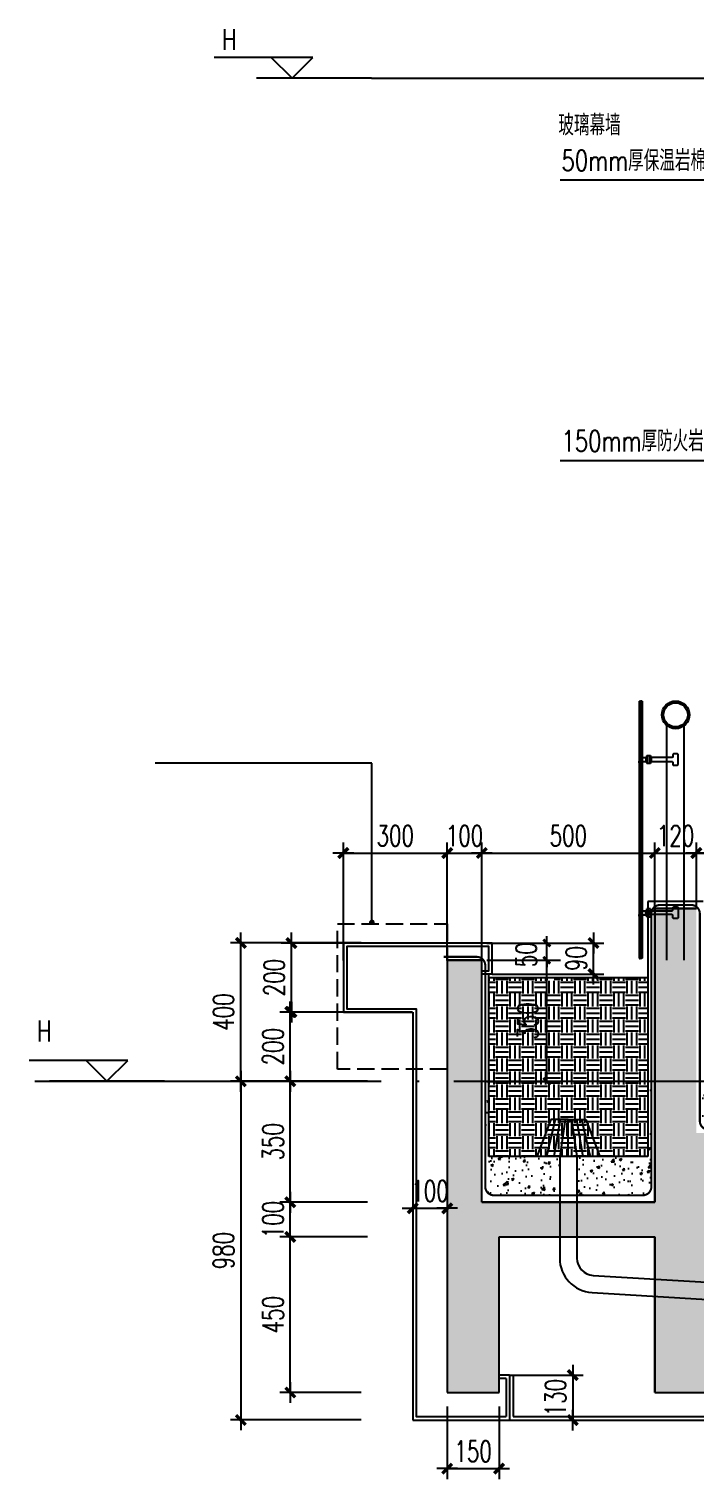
# Model space of a CAD drawing. Extents: x 1980812 to 2578970, y -669191 to 284498.
# Drawn here: x 2362980 to 2364907, y -403368 to -399174 of the extents above; entities that cross this region are included whole.
import ezdxf
from ezdxf.enums import TextEntityAlignment as Align

# ---------------------------------------------------------------- set-up
doc = ezdxf.new("R2010")
doc.units = 0
doc.header["$LTSCALE"] = 1000
doc.header["$MEASUREMENT"] = 0
doc.linetypes.add('DASH', pattern=[0.35, 0.25, -0.1])
doc.linetypes.add('DOTE', pattern=[2.42, 2, -0.2, 0.02, -0.2])
for name, color, linetype in [('A-SECT-MCUT', 1, 'Continuous'), ('A-SECT-MCUT-FINE', 137, 'Continuous'), ('DIM_ELEV', 3, 'Continuous'), ('DIM_IDEN', 3, 'Continuous'), ('DIM_SYMB', 3, 'Continuous'), ('dote', 1, 'DOTE'), ('ELEV-4-RAIL', 251, 'Continuous'), ('TEXT', 7, 'Continuous'), ('WALL', 4, 'Continuous'), ('WINDOW', 2, 'Continuous'), ('柱墙填充', 181, 'Continuous'), ('栏杆', 143, 'Continuous'), ('详细标注', 231, 'Continuous'), ('铝板', 31, 'Continuous'), ('防水卷材', 6, 'DASH'), ('面层', 31, 'Continuous')]:
    doc.layers.add(name, color=color, linetype=linetype)
doc.styles.add('_TCH_DIM_T3', font='SIMPLEX', dxfattribs={"width": 0.705882, "bigfont": 'GBCBIG'})
doc.styles.add('DIM_FONT', font='SIMPLEX', dxfattribs={"width": 0.7, "bigfont": 'GBCBIG'})
doc.styles.add('FSJ-SHX', font='txtw.shx', dxfattribs={"width": 0.75, "bigfont": 'hztxtw.shx'})
doc.dimstyles.new('_TCH_ARCH&&20', dxfattribs={"dimtxt": 59.5, "dimasz": 20, "dimexe": 40, "dimexo": 4, "dimgap": 25.25, "dimtad": 1, "dimdec": 0, "dimzin": 0, "dimdsep": 46, "dimtxsty": '_TCH_DIM_T3', "dimblk": 'ARCHTICK', "dimcen": 0.09, "dimclrt": 7, "dimazin": 2, "dimtfac": 1, "dimtdec": 0, "dimtix": 1, "dimtmove": 2, "dimatfit": 3, "dimfxl": 1, "dimtolj": 1, "dimtzin": 0, "dimarcsym": 0})
doc.dimstyles.new('DIMN20', dxfattribs={"dimscale": 0.2, "dimtxt": 300, "dimasz": 1, "dimexe": 150, "dimexo": 0, "dimgap": 100, "dimtad": 1, "dimdec": 0, "dimzin": 0, "dimdsep": 46, "dimtxsty": 'DIM_FONT', "dimblk1": '_DIMX', "dimblk2": '_DIMX', "dimsah": 1, "dimcen": 0.09, "dimclrd": 256, "dimclre": 256, "dimclrt": 7, "dimadec": 0, "dimazin": 0, "dimtfac": 1, "dimtdec": 0, "dimtix": 1, "dimtmove": 2, "dimatfit": 3, "dimldrblk": '_DIMX', "dimfxl": 150, "dimtolj": 1, "dimtzin": 0, "dimarcsym": 0})

# ---------------------------------------------------------------- blocks, each defined once
blk = doc.blocks.new('_DIMX')
blk.add_line((-150, 0), (150, 0))
at = {"const_width": 50}
blk.add_lwpolyline([(-70, -70), (70, 70)], dxfattribs=at)
blk = doc.blocks.new('*D2540')
at = {"layer": 'Defpoints', "color": 0, "transparency": 16777216}
for p in [(2363735.1, -402218), (2363944.4, -402218, 0), (2363944.4, -402568)]:
    blk.add_point(p, dxfattribs=at)
at = {"layer": '详细标注', "lineweight": -2, "transparency": 16777216}
for p, q in [((2363944.4, -402218), (2363705.1, -402218)), ((2363735.1, -402567.8), (2363735.1, -402218.2)), ((2363944.4, -402568), (2363705.1, -402568))]:
    blk.add_line(p, q, dxfattribs=at)
at = {"layer": '详细标注', "lineweight": -2, "transparency": 16777216, "xscale": 0.2, "yscale": 0.2, "zscale": 0.2}
for p, rotation in [((2363735.1, -402218), 90), ((2363735.1, -402568), 270)]:
    blk.add_blockref('_DIMX', p, dxfattribs=dict(at, rotation=rotation))
at = {"layer": '详细标注', "color": 7, "transparency": 16777216, "insert": (2363685.1, -402393), "char_height": 60, "attachment_point": 5, "rotation": 90, "style": 'DIM_FONT'}
blk.add_mtext('\\A1;350', dxfattribs=at)
blk = doc.blocks.new('*D2533')
at = {"layer": 'Defpoints', "color": 0, "transparency": 16777216}
for p in [(2363735.1, -402668), (2363958.5, -402668), (2363939.7, -403118)]:
    blk.add_point(p, dxfattribs=at)
at = {"layer": '详细标注', "lineweight": -2, "transparency": 16777216}
for p, q in [((2363958.5, -402668), (2363705.1, -402668)), ((2363735.1, -403117.8), (2363735.1, -402668.2)), ((2363939.7, -403118), (2363705.1, -403118))]:
    blk.add_line(p, q, dxfattribs=at)
at = {"layer": '详细标注', "lineweight": -2, "transparency": 16777216, "xscale": 0.2, "yscale": 0.2, "zscale": 0.2}
for p, rotation in [((2363735.1, -402668), 90), ((2363735.1, -403118), 270)]:
    blk.add_blockref('_DIMX', p, dxfattribs=dict(at, rotation=rotation))
at = {"layer": '详细标注', "color": 7, "transparency": 16777216, "insert": (2363685.1, -402893), "char_height": 60, "attachment_point": 5, "rotation": 90, "style": 'DIM_FONT'}
blk.add_mtext('\\A1;450', dxfattribs=at)
blk = doc.blocks.new('*D2534')
at = {"layer": 'Defpoints', "color": 0, "transparency": 16777216}
for p in [(2363735.1, -402568), (2363958.5, -402568, 0), (2363958.5, -402668)]:
    blk.add_point(p, dxfattribs=at)
at = {"layer": '详细标注', "lineweight": -2, "transparency": 16777216}
for p, q in [((2363958.5, -402568), (2363705.1, -402568)), ((2363735.1, -402567.8), (2363735.1, -402567.6)), ((2363735.1, -402668), (2363735.1, -402568)), ((2363958.5, -402668), (2363705.1, -402668)), ((2363735.1, -402668.2), (2363735.1, -402668.4))]:
    blk.add_line(p, q, dxfattribs=at)
at = {"layer": '详细标注', "lineweight": -2, "transparency": 16777216, "xscale": 0.2, "yscale": 0.2, "zscale": 0.2}
for p, rotation in [((2363735.1, -402568), 270), ((2363735.1, -402668), 90)]:
    blk.add_blockref('_DIMX', p, dxfattribs=dict(at, rotation=rotation))
at = {"layer": '详细标注', "color": 7, "transparency": 16777216, "insert": (2363685.1, -402618), "char_height": 60, "attachment_point": 5, "rotation": 90, "style": 'DIM_FONT'}
blk.add_mtext('\\A1;100', dxfattribs=at)
blk = doc.blocks.new('*D2535')
at = {"layer": 'Defpoints', "color": 0, "transparency": 16777216}
for p in [(2363592.1, -401817.6), (2363939.7, -401817.6), (2363939.7, -402218)]:
    blk.add_point(p, dxfattribs=at)
at = {"layer": '详细标注', "lineweight": -2, "transparency": 16777216}
for p, q in [((2363939.7, -401817.6), (2363562.1, -401817.6)), ((2363592.1, -402217.8), (2363592.1, -401817.8)), ((2363939.7, -402218), (2363562.1, -402218))]:
    blk.add_line(p, q, dxfattribs=at)
at = {"layer": '详细标注', "lineweight": -2, "transparency": 16777216, "xscale": 0.2, "yscale": 0.2, "zscale": 0.2}
for p, rotation in [((2363592.1, -401817.6), 90), ((2363592.1, -402218), 270)]:
    blk.add_blockref('_DIMX', p, dxfattribs=dict(at, rotation=rotation))
at = {"layer": '详细标注', "color": 7, "transparency": 16777216, "insert": (2363542.1, -402017.8), "char_height": 60, "attachment_point": 5, "rotation": 90, "style": 'DIM_FONT'}
blk.add_mtext('\\A1;400', dxfattribs=at)
blk = doc.blocks.new('*D2538')
at = {"layer": 'Defpoints', "color": 0, "transparency": 16777216}
for p in [(2363939.7, -402218), (2363592.1, -403197.6), (2363939.7, -403197.6)]:
    blk.add_point(p, dxfattribs=at)
at = {"layer": '详细标注', "lineweight": -2, "transparency": 16777216}
for p, q in [((2363939.7, -402218), (2363562.1, -402218)), ((2363592.1, -402218.2), (2363592.1, -403197.4)), ((2363939.7, -403197.6), (2363562.1, -403197.6))]:
    blk.add_line(p, q, dxfattribs=at)
at = {"layer": '详细标注', "lineweight": -2, "transparency": 16777216, "xscale": 0.2, "yscale": 0.2, "zscale": 0.2}
for p, rotation in [((2363592.1, -402218), 90), ((2363592.1, -403197.6), 270)]:
    blk.add_blockref('_DIMX', p, dxfattribs=dict(at, rotation=rotation))
at = {"layer": '详细标注', "color": 7, "transparency": 16777216, "insert": (2363542.1, -402707.8), "char_height": 60, "attachment_point": 5, "rotation": 90, "style": 'DIM_FONT'}
blk.add_mtext('\\A1;980', dxfattribs=at)
blk = doc.blocks.new('*D2739')
at = {"layer": 'Defpoints', "color": 0, "transparency": 16777216}
for p in [(2364288.5, -401557.7), (2364188.5, -401868), (2364288.5, -401868)]:
    blk.add_point(p, dxfattribs=at)
at = {"layer": '详细标注', "lineweight": -2, "transparency": 16777216}
for p, q in [((2364188.5, -401868), (2364188.5, -401527.7)), ((2364288.5, -401868), (2364288.5, -401527.7)), ((2364188.3, -401557.7), (2364188.1, -401557.7)), ((2364188.5, -401557.7), (2364288.5, -401557.7)), ((2364288.7, -401557.7), (2364288.9, -401557.7))]:
    blk.add_line(p, q, dxfattribs=at)
at = {"layer": '详细标注', "lineweight": -2, "transparency": 16777216, "xscale": 0.2, "yscale": 0.2, "zscale": 0.2}
blk.add_blockref('_DIMX', (2364188.5, -401557.7), dxfattribs=at)
at = {"layer": '详细标注', "lineweight": -2, "transparency": 16777216, "xscale": 0.2, "yscale": 0.2, "zscale": 0.2, "rotation": 180}
blk.add_blockref('_DIMX', (2364288.5, -401557.7), dxfattribs=at)
at = {"layer": '详细标注', "color": 7, "transparency": 16777216, "insert": (2364238.5, -401507.7), "char_height": 60, "attachment_point": 5, "style": 'DIM_FONT'}
blk.add_mtext('\\A1;100', dxfattribs=at)
blk = doc.blocks.new('*D2740')
at = {"layer": 'Defpoints', "color": 0, "transparency": 16777216}
for p in [(2364788.5, -401557.7), (2364788.5, -401718), (2364288.5, -401868)]:
    blk.add_point(p, dxfattribs=at)
at = {"layer": '详细标注', "lineweight": -2, "transparency": 16777216}
for p, q in [((2364288.5, -401868), (2364288.5, -401527.7)), ((2364788.5, -401718), (2364788.5, -401527.7)), ((2364288.7, -401557.7), (2364788.3, -401557.7))]:
    blk.add_line(p, q, dxfattribs=at)
at = {"layer": '详细标注', "lineweight": -2, "transparency": 16777216, "xscale": 0.2, "yscale": 0.2, "zscale": 0.2, "rotation": 180}
blk.add_blockref('_DIMX', (2364288.5, -401557.7), dxfattribs=at)
at = {"layer": '详细标注', "lineweight": -2, "transparency": 16777216, "xscale": 0.2, "yscale": 0.2, "zscale": 0.2}
blk.add_blockref('_DIMX', (2364788.5, -401557.7), dxfattribs=at)
at = {"layer": '详细标注', "color": 7, "transparency": 16777216, "insert": (2364538.5, -401507.7), "char_height": 60, "attachment_point": 5, "style": 'DIM_FONT'}
blk.add_mtext('\\A1;500', dxfattribs=at)
blk = doc.blocks.new('*D2741')
at = {"layer": 'Defpoints', "color": 0, "transparency": 16777216}
for p in [(2364908.5, -401557.7), (2364788.5, -401718), (2364908.5, -401718)]:
    blk.add_point(p, dxfattribs=at)
at = {"layer": '详细标注', "lineweight": -2, "transparency": 16777216}
for p, q in [((2364788.5, -401718), (2364788.5, -401527.7)), ((2364908.5, -401718), (2364908.5, -401527.7)), ((2364788.3, -401557.7), (2364788.1, -401557.7)), ((2364788.5, -401557.7), (2364908.5, -401557.7)), ((2364908.7, -401557.7), (2364908.9, -401557.7))]:
    blk.add_line(p, q, dxfattribs=at)
at = {"layer": '详细标注', "lineweight": -2, "transparency": 16777216, "xscale": 0.2, "yscale": 0.2, "zscale": 0.2}
blk.add_blockref('_DIMX', (2364788.5, -401557.7), dxfattribs=at)
at = {"layer": '详细标注', "lineweight": -2, "transparency": 16777216, "xscale": 0.2, "yscale": 0.2, "zscale": 0.2, "rotation": 180}
blk.add_blockref('_DIMX', (2364908.5, -401557.7), dxfattribs=at)
at = {"layer": '详细标注', "color": 7, "transparency": 16777216, "insert": (2364848.5, -401507.7), "char_height": 60, "attachment_point": 5, "style": 'DIM_FONT'}
blk.add_mtext('\\A1;120', dxfattribs=at)
blk = doc.blocks.new('*D2567')
at = {"layer": 'Defpoints', "color": 0, "transparency": 16777216}
for p in [(2365458.5, -401557.7), (2364908.5, -401718), (2365458.5, -401788, 0)]:
    blk.add_point(p, dxfattribs=at)
at = {"layer": '详细标注', "lineweight": -2, "transparency": 16777216}
for p, q in [((2364908.5, -401718), (2364908.5, -401527.7)), ((2365458.5, -401788), (2365458.5, -401527.7)), ((2364908.7, -401557.7), (2365458.3, -401557.7))]:
    blk.add_line(p, q, dxfattribs=at)
at = {"layer": '详细标注', "lineweight": -2, "transparency": 16777216, "xscale": 0.2, "yscale": 0.2, "zscale": 0.2, "rotation": 180}
blk.add_blockref('_DIMX', (2364908.5, -401557.7), dxfattribs=at)
at = {"layer": '详细标注', "lineweight": -2, "transparency": 16777216, "xscale": 0.2, "yscale": 0.2, "zscale": 0.2}
blk.add_blockref('_DIMX', (2365458.5, -401557.7), dxfattribs=at)
at = {"layer": '详细标注', "color": 7, "transparency": 16777216, "insert": (2365183.5, -401507.7), "char_height": 60, "attachment_point": 5, "style": 'DIM_FONT'}
blk.add_mtext('\\A1;550', dxfattribs=at)
blk = doc.blocks.new('A$C4E184874')
at = {"layer": 'A-SECT-MCUT'}
for radius in [40, 35]:
    blk.add_circle((-50, 710), radius, dxfattribs=at)
at = {"layer": 'A-SECT-MCUT-FINE'}
for p, q in [((-75, 0), (-75, 678.8)), ((-25, 0), (-25, 678.8)), ((-135.6, 588.6), (-135.6, 573)), ((-131.2, 588.6), (-135.6, 588.6)), ((-133.4, 592.2), (-133.4, 588.6)), ((-133.4, 592.2), (-122.6, 592.2)), ((-131.2, 573), (-131.2, 588.6)), ((-125.1, 588.6), (-120.4, 588.6)), ((-125.1, 588.6), (-125.1, 573)), ((-122.6, 592.2), (-122.6, 588.6)), ((-120.4, 588.6), (-120.4, 573)), ((-120.4, 588.4), (-120.4, 587.1)), ((-150.2, 586.9), (-135.6, 586.9)), ((-150.2, 574.8), (-135.6, 574.8)), ((-131.2, 573), (-135.6, 573)), ((-133.4, 572.8), (-133.4, 573)), ((-133.4, 572.8), (-133.4, 569.4)), ((-125.6, 569.4), (-133.4, 569.4)), ((-122.6, 569.4), (-125.6, 569.4)), ((-125.1, 573), (-120.4, 573)), ((-122.6, 573), (-122.6, 569.4)), ((-120.4, 574.5), (-120.4, 573.2)), ((-131.2, 145.1), (-135.6, 145.1)), ((-131.2, 129.6), (-135.6, 129.6)), ((-125.6, 148.8), (-133.4, 148.8)), ((-133.4, 145.4), (-133.4, 148.8)), ((-133.4, 145.4), (-133.4, 145.1)), ((-133.4, 125.9), (-133.4, 129.6)), ((-133.4, 125.9), (-122.6, 125.9)), ((-131.2, 145.1), (-131.2, 129.6)), ((-122.6, 148.8), (-125.6, 148.8)), ((-125.1, 145.1), (-120.4, 145.1)), ((-125.1, 129.6), (-125.1, 145.1)), ((-125.1, 129.6), (-120.4, 129.6)), ((-122.6, 145.1), (-122.6, 148.8)), ((-122.6, 125.9), (-122.6, 129.6)), ((-120.4, 129.6), (-120.4, 145.1)), ((-120.4, 143.7), (-120.4, 145)), ((-120.4, 129.8), (-120.4, 131.1))]:
    blk.add_line(p, q, dxfattribs=at)
for points in [[(-150.2, 586.9), (-155, 590.8), (-155, 585.4)], [(-150.2, 574.8), (-155, 570.9), (-155, 576.3)], [(-108.9, 586.2), (-120.4, 586.2)], [(-120.4, 575.4), (-108.9, 575.4)], [(-120.4, 142.8), (-108.9, 142.8)], [(-108.9, 132), (-120.4, 132)]]:
    blk.add_lwpolyline(points, dxfattribs=at)
for points in [[(-109.9, 575.4), (-60.8, 575.4, -0.414214), (-57.8, 572.4), (-57.8, 567, 0.44229), (-54.8, 564), (-45.2, 564, 0.398045), (-42.3, 567), (-42.3, 594.6, 0.414214), (-45.3, 597.6), (-54.8, 597.6, 0.414214), (-57.8, 594.6), (-57.8, 589.2, -0.414214), (-60.8, 586.2), (-109.9, 586.2)], [(-109.9, 142.8), (-60.8, 142.8, 0.414214), (-57.8, 145.8), (-57.8, 151.2, -0.44229), (-54.8, 154.2), (-45.2, 154.2, -0.398045), (-42.3, 151.2), (-42.3, 123.6, -0.414214), (-45.3, 120.6), (-54.8, 120.6, -0.414214), (-57.8, 123.6), (-57.8, 129, 0.414214), (-60.8, 132), (-109.9, 132)]]:
    blk.add_lwpolyline(points, format="xyb", dxfattribs=at)
at = {"layer": 'DIM_IDEN'}
blk.add_circle((-25, 318.4), 0, dxfattribs=at)
at = {"layer": 'ELEV-4-RAIL'}
for p, q in [((-150.2, 143.4), (-135.6, 143.4)), ((-150.2, 131.3), (-135.6, 131.3)), ((-135.6, 129.6), (-135.6, 145.1))]:
    blk.add_line(p, q, dxfattribs=at)
for points in [[(-150.2, 143.4), (-155, 147.3), (-155, 141.9)], [(-150.2, 131.3), (-155, 127.4), (-155, 132.8)]]:
    blk.add_lwpolyline(points, dxfattribs=at)
at = {"layer": 'WINDOW'}
for p, q in [((-155, 749.4), (-154.4, 750)), ((-155, 749.4), (-155, 5.9)), ((-154.4, 750), (-152, 750)), ((-152, 750), (-151.1, 749.1)), ((-150.1, 750), (-151.1, 749.1)), ((-151.1, 749.1), (-151.1, 6.2)), ((-147.7, 750), (-150.1, 750)), ((-147.1, 749.4), (-147.7, 750)), ((-147.1, 749.4), (-147.1, 5.9)), ((-155, 5.9), (-154.4, 5.3)), ((-154.4, 5.3), (-152, 5.3)), ((-152, 5.3), (-151.1, 6.2)), ((-150.1, 5.3), (-151.1, 6.2)), ((-147.7, 5.3), (-150.1, 5.3)), ((-147.1, 5.9), (-147.7, 5.3))]:
    blk.add_line(p, q, dxfattribs=at)
blk = doc.blocks.new('*D2396')
at = {"layer": 'Defpoints', "color": 0, "transparency": 16777216}
for p in [(2363735.1, -402017.6), (2363939.7, -402017.6), (2363958.5, -402218)]:
    blk.add_point(p, dxfattribs=at)
at = {"layer": '详细标注', "lineweight": -2, "transparency": 16777216}
for p, q in [((2363939.7, -402017.6), (2363705.1, -402017.6)), ((2363735.1, -402217.8), (2363735.1, -402017.8)), ((2363958.5, -402218), (2363705.1, -402218))]:
    blk.add_line(p, q, dxfattribs=at)
at = {"layer": '详细标注', "lineweight": -2, "transparency": 16777216, "xscale": 0.2, "yscale": 0.2, "zscale": 0.2}
for p, rotation in [((2363735.1, -402017.6), 90), ((2363735.1, -402218), 270)]:
    blk.add_blockref('_DIMX', p, dxfattribs=dict(at, rotation=rotation))
at = {"layer": '详细标注', "color": 7, "transparency": 16777216, "insert": (2363685.1, -402117.8), "char_height": 60, "attachment_point": 5, "rotation": 90, "style": 'DIM_FONT'}
blk.add_mtext('\\A1;200', dxfattribs=at)
blk = doc.blocks.new('*D2609')
at = {"layer": 'Defpoints', "color": 0, "transparency": 16777216}
for p in [(2364188.5, -401557.7), (2363888.4, -401868.6, 0), (2364188.5, -401868.6, 0)]:
    blk.add_point(p, dxfattribs=at)
at = {"layer": '详细标注', "lineweight": -2, "transparency": 16777216}
for p, q in [((2363888.4, -401868.6), (2363888.4, -401527.7)), ((2364188.5, -401868.6), (2364188.5, -401527.7)), ((2363888.6, -401557.7), (2364188.3, -401557.7))]:
    blk.add_line(p, q, dxfattribs=at)
at = {"layer": '详细标注', "lineweight": -2, "transparency": 16777216, "xscale": 0.2, "yscale": 0.2, "zscale": 0.2, "rotation": 180}
blk.add_blockref('_DIMX', (2363888.4, -401557.7), dxfattribs=at)
at = {"layer": '详细标注', "lineweight": -2, "transparency": 16777216, "xscale": 0.2, "yscale": 0.2, "zscale": 0.2}
blk.add_blockref('_DIMX', (2364188.5, -401557.7), dxfattribs=at)
at = {"layer": '详细标注', "color": 7, "transparency": 16777216, "insert": (2364038.4, -401507.7), "char_height": 60, "attachment_point": 5, "style": 'DIM_FONT'}
blk.add_mtext('\\A1;300', dxfattribs=at)
blk = doc.blocks.new('*D1486')
at = {"layer": 'Defpoints', "color": 0, "transparency": 16777216}
for p in [(-450.4, 50), (-102.8, 50), (-102.8, -150, 0)]:
    blk.add_point(p, dxfattribs=at)
at = {"layer": '详细标注', "lineweight": -2, "transparency": 16777216}
for p, q in [((-102.8, 50), (-480.4, 50)), ((-450.4, -149.8), (-450.4, 49.8)), ((-102.8, -150), (-480.4, -150))]:
    blk.add_line(p, q, dxfattribs=at)
at = {"layer": '详细标注', "lineweight": -2, "transparency": 16777216, "xscale": 0.2, "yscale": 0.2, "zscale": 0.2}
for p, rotation in [((-450.4, 50), 90), ((-450.4, -150), 270)]:
    blk.add_blockref('_DIMX', p, dxfattribs=dict(at, rotation=rotation))
at = {"layer": '详细标注', "color": 7, "transparency": 16777216, "insert": (-500.4, -50), "char_height": 60, "attachment_point": 5, "rotation": 90, "style": 'DIM_FONT'}
blk.add_mtext('\\A1;200', dxfattribs=at)
blk = doc.blocks.new('_ArchTick')
at = {"color": 0, "linetype": 'ByBlock', "const_width": 0.4}
blk.add_lwpolyline([(-0.5, -0.5), (0.5, 0.5)], dxfattribs=at)
blk = doc.blocks.new('*D1487')
at = {"layer": 'Defpoints', "color": 0, "transparency": 16777216}
for p in [(110.6, 0), (287.5, 0), (110.6, -350.4)]:
    blk.add_point(p, dxfattribs=at)
at = {"layer": '详细标注', "color": 0, "lineweight": -2, "transparency": 16777216}
for p, q in [((114.6, 0), (327.5, 0)), ((287.5, -350.4), (287.5, 0)), ((114.6, -350.4), (327.5, -350.4))]:
    blk.add_line(p, q, dxfattribs=at)
at = {"layer": '详细标注', "color": 0, "lineweight": -2, "transparency": 16777216, "xscale": 20, "yscale": 20, "zscale": 20}
for p, rotation in [((287.5, 0), 90), ((287.5, -350.4), 270)]:
    blk.add_blockref('_ArchTick', p, dxfattribs=dict(at, rotation=rotation))
at = {"layer": '详细标注', "color": 7, "transparency": 16777216, "insert": (232.5, -175.2), "char_height": 59.5, "attachment_point": 5, "rotation": 90, "style": '_TCH_DIM_T3'}
blk.add_mtext('\\A1;350', dxfattribs=at)
blk = doc.blocks.new('*D1488')
at = {"layer": 'Defpoints', "color": 0, "transparency": 16777216}
for p in [(110.6, 50), (287.5, 50), (110.6, 0)]:
    blk.add_point(p, dxfattribs=at)
at = {"layer": '详细标注', "color": 0, "lineweight": -2, "transparency": 16777216}
for p, q in [((114.6, 50), (327.5, 50)), ((287.5, 50), (287.5, 70)), ((287.5, 0), (287.5, 50)), ((114.6, 0), (327.5, 0)), ((287.5, 0), (287.5, -20))]:
    blk.add_line(p, q, dxfattribs=at)
at = {"layer": '详细标注', "color": 0, "lineweight": -2, "transparency": 16777216, "xscale": 20, "yscale": 20, "zscale": 20}
for p, rotation in [((287.5, 50), 270), ((287.5, 0), 90)]:
    blk.add_blockref('_ArchTick', p, dxfattribs=dict(at, rotation=rotation))
at = {"layer": '详细标注', "color": 7, "transparency": 16777216, "insert": (228.3, 16.1), "char_height": 59.5, "attachment_point": 5, "rotation": 90, "style": '_TCH_DIM_T3'}
blk.add_mtext('\\A1;50', dxfattribs=at)
blk = doc.blocks.new('*D2622')
at = {"layer": 'Defpoints', "color": 0, "transparency": 16777216}
for p in [(2364318.7, -401818), (2364611.3, -401818), (2364318.7, -401908)]:
    blk.add_point(p, dxfattribs=at)
at = {"layer": '详细标注', "lineweight": -2, "transparency": 16777216}
for p, q in [((2364318.7, -401818), (2364641.3, -401818)), ((2364611.3, -401817.8), (2364611.3, -401817.6)), ((2364611.3, -401908), (2364611.3, -401818)), ((2364318.7, -401908), (2364641.3, -401908)), ((2364611.3, -401908.2), (2364611.3, -401908.4))]:
    blk.add_line(p, q, dxfattribs=at)
at = {"layer": '详细标注', "lineweight": -2, "transparency": 16777216, "xscale": 0.2, "yscale": 0.2, "zscale": 0.2}
for p, rotation in [((2364611.3, -401818), 270), ((2364611.3, -401908), 90)]:
    blk.add_blockref('_DIMX', p, dxfattribs=dict(at, rotation=rotation))
at = {"layer": '详细标注', "color": 7, "transparency": 16777216, "insert": (2364561.3, -401863), "char_height": 60, "attachment_point": 5, "rotation": 90, "style": 'DIM_FONT'}
blk.add_mtext('\\A1;90', dxfattribs=at)
blk = doc.blocks.new('*D2191')
at = {"layer": 'Defpoints', "color": 0, "transparency": 16777216}
for p in [(2364368.7, -403068, 0), (2364368.7, -403198, 0), (2364551.2, -403198, 0)]:
    blk.add_point(p, dxfattribs=at)
at = {"layer": '详细标注', "lineweight": -2, "transparency": 16777216}
for p, q in [((2364368.7, -403068, 0), (2364581.2, -403068, 0)), ((2364551.2, -403067.8, 0), (2364551.2, -403067.6, 0)), ((2364551.2, -403068, 0), (2364551.2, -403198, 0)), ((2364368.7, -403198, 0), (2364581.2, -403198, 0)), ((2364551.2, -403198.2, 0), (2364551.2, -403198.4, 0))]:
    blk.add_line(p, q, dxfattribs=at)
at = {"layer": '详细标注', "lineweight": -2, "transparency": 16777216, "xscale": 0.2, "yscale": 0.2, "zscale": 0.2}
for p, rotation in [((2364551.2, -403068, 0), 270), ((2364551.2, -403198, 0), 90)]:
    blk.add_blockref('_DIMX', p, dxfattribs=dict(at, rotation=rotation))
at = {"layer": '详细标注', "color": 7, "transparency": 16777216, "insert": (2364501.2, -403133, 0), "char_height": 60, "attachment_point": 5, "rotation": 90, "style": 'DIM_FONT'}
blk.add_mtext('\\A1;130', dxfattribs=at)
blk = doc.blocks.new('*D2192')
at = {"layer": 'Defpoints', "color": 0, "transparency": 16777216}
for p in [(2364088.7, -402529.4), (2364188.7, -402529.4, 0), (2364188.7, -402585.4)]:
    blk.add_point(p, dxfattribs=at)
at = {"layer": '详细标注', "lineweight": -2, "transparency": 16777216}
for p, q in [((2364088.7, -402529.4), (2364088.7, -402615.4)), ((2364188.7, -402529.4), (2364188.7, -402615.4)), ((2364088.5, -402585.4), (2364088.3, -402585.4)), ((2364088.7, -402585.4), (2364188.7, -402585.4)), ((2364188.9, -402585.4), (2364189.1, -402585.4))]:
    blk.add_line(p, q, dxfattribs=at)
at = {"layer": '详细标注', "lineweight": -2, "transparency": 16777216, "xscale": 0.2, "yscale": 0.2, "zscale": 0.2}
blk.add_blockref('_DIMX', (2364088.7, -402585.4), dxfattribs=at)
at = {"layer": '详细标注', "lineweight": -2, "transparency": 16777216, "xscale": 0.2, "yscale": 0.2, "zscale": 0.2, "rotation": 180}
blk.add_blockref('_DIMX', (2364188.7, -402585.4), dxfattribs=at)
at = {"layer": '详细标注', "color": 7, "transparency": 16777216, "insert": (2364138.7, -402535.4), "char_height": 60, "attachment_point": 5, "style": 'DIM_FONT'}
blk.add_mtext('\\A1;100', dxfattribs=at)
blk = doc.blocks.new('*D2198')
at = {"layer": 'Defpoints', "color": 0, "transparency": 16777216}
for p in [(2364188.5, -403158.2), (2364338.5, -403158.2, 0), (2364338.5, -403338.4, 0)]:
    blk.add_point(p, dxfattribs=at)
at = {"layer": '详细标注', "lineweight": -2, "transparency": 16777216}
for p, q in [((2364188.5, -403158.2, 0), (2364188.5, -403368.4, 0)), ((2364338.5, -403158.2, 0), (2364338.5, -403368.4, 0)), ((2364188.7, -403338.4, 0), (2364338.3, -403338.4, 0))]:
    blk.add_line(p, q, dxfattribs=at)
at = {"layer": '详细标注', "lineweight": -2, "transparency": 16777216, "xscale": 0.2, "yscale": 0.2, "zscale": 0.2, "rotation": 180}
blk.add_blockref('_DIMX', (2364188.5, -403338.4, 0), dxfattribs=at)
at = {"layer": '详细标注', "lineweight": -2, "transparency": 16777216, "xscale": 0.2, "yscale": 0.2, "zscale": 0.2}
blk.add_blockref('_DIMX', (2364338.5, -403338.4, 0), dxfattribs=at)
at = {"layer": '详细标注', "color": 7, "transparency": 16777216, "insert": (2364263.5, -403288.4, 0), "char_height": 60, "attachment_point": 5, "style": 'DIM_FONT'}
blk.add_mtext('\\A1;150', dxfattribs=at)
blk = doc.blocks.new('A$C07856B57')
at = {"layer": '铝板'}
for p, q in [((130, 50), (-300, 50)), ((-300, 50), (-300, -150)), ((130, -40), (130, 50)), ((130, -40), (99.8, -40)), ((-300, -150), (-100, -150)), ((-100, -150), (-100, -1330)), ((180, -1200, 0), (149.8, -1200, 0)), ((170, -1210, 0), (149.8, -1210, 0)), ((170, -1210, 0), (170, -1320, 0)), ((180, -1200, 0), (180, -1330, 0)), ((180, -1200, 0), (180, -1330, 0)), ((-100, -1330), (180, -1330))]:
    blk.add_line(p, q, dxfattribs=at)
blk.add_lwpolyline([(99.8, -30), (120, -30), (120, 40), (-290, 40), (-290, -140), (-90, -140), (-90, -1320), (170, -1320)], dxfattribs=at)
at = {"layer": '详细标注'}
dim = blk.add_linear_dim(base=(-450.4, 50), p1=(-102.8, -150, 0), p2=(-102.8, 50), angle=90, dimstyle='DIMN20', dxfattribs=at)
dim.commit()
dim.dimension.update_dxf_attribs({"geometry": '*D1486', "text_midpoint": (-500.4, -50)})
dim = blk.add_linear_dim(base=(287.5, 50), p1=(110.6, 0), p2=(110.6, 50), angle=90, dimstyle='_TCH_ARCH&&20', dxfattribs=at)
dim.commit()
dim.dimension.update_dxf_attribs({"geometry": '*D1488', "text_midpoint": (228.3, 16.1), "dimtype": 129})
dim = blk.add_aligned_dim(p1=(110.6, -350.4), p2=(110.6, 0), distance=-176.9, dimstyle='_TCH_ARCH&&20', dxfattribs=at)
dim.commit()
dim.dimension.update_dxf_attribs({"geometry": '*D1487', "text_midpoint": (232.5, -175.2)})

msp = doc.modelspace()

# ---------------------------------------------------------------- hatches: boundary and pattern name
at = {"layer": '柱墙填充'}
h = msp.add_hatch(dxfattribs=at)
h.set_pattern_fill('钢筋混凝土', color=256, scale=20)
h.set_pattern_definition([(45, (2370704.01, -516673.085), (-35.35534, 35.35534), []), (50, (2370704.01, -516673.09), (143.45204, -12.55043), [15, -165]), (355, (2370704.01, -516673.09), (-27.75027, 150.43843), [12, -132]), (100.4514, (2370715.96, -516674.13), (115.70188, 137.88791), [12.74804, -140.22842]), (46.1842, (2370704.01, -516633.09), (213.4482, -33.1038), [22.5, -247.5]), (96.6356, (2370721.8, -516635.84), (186.93254, 194.82357), [19.12206, -210.3426]), (351.1842, (2370704, -516633.09), (186.9324, 194.8237), [18, -198]), (21, (2370724.01, -516643.09), (119.38141, -80.52378), [15, -165]), (326, (2370724.01, -516643.09), (48.66307, 145.03), [12, -132]), (71.4514, (2370733.96, -516649.8), (168.04453, 64.5061), [12.74804, -140.22842]), (37.5, (2370704.01, -516673.085), (2.43197, 66.57877), [0, -130.4, 0, -134, 0, -132.5]), (7.5, (2370704.01, -516673.085), (52.613907, 78.882342), [0, -76.4, 0, -127.4, 0, -50.5]), (327.5, (2370659.41, -516673.085), (106.764487, -4.510974), [0, -50, 0, -156, 0, -207]), (317.5, (2370639.41, -516673.09), (116.637234, 20.021), [0, -65, 0, -103.6, 0, -147])])
h.paths.add_polyline_path([(2365038.5, -402468), (2366787, -402468), (2366787, -403118), (2367187, -403118), (2367187, -402468), (2367834.4, -402468), (2367834.4, -402368), (2365658.5, -402368), (2365658.5, -401868), (2365458.5, -401868), (2365458.5, -402368), (2364908.5, -402368), (2364908.5, -401718), (2364788.5, -401718), (2364788.5, -402568), (2364288.5, -402568), (2364288.5, -401868), (2364188.5, -401868), (2364188.5, -403118), (2364338.5, -403118), (2364338.5, -402668), (2364788.5, -402668), (2364788.5, -403118), (2365658.5, -403118), (2365658.5, -402968), (2365038.5, -402968)])
h = msp.add_hatch(dxfattribs=at)
h.set_pattern_fill('土壤', color=252, scale=10)
h.set_pattern_definition([(0, (-554934.015, 526615.21), (37.5, 37.5), [37.5, -37.5]), (0, (-554934.015, 526629.273), (37.5, 37.5), [37.5, -37.5]), (0, (-554934.015, 526643.336), (37.5, 37.5), [37.5, -37.5]), (90, (-554929.328, 526648.023), (-37.5, 37.5), [37.5, -37.5]), (90, (-554915.265, 526648.023), (-37.5, 37.5), [37.5, -37.5]), (90, (-554901.203, 526648.023), (-37.5, 37.5), [37.5, -37.5])])
h.paths.add_polyline_path([(2364768.5, -402218), (2364308.5, -402218), (2364308.5, -402435.2), (2364768.5, -402435.2)])
edge = h.paths.add_edge_path()
edge.add_line((2364308.7, -401928), (2364308.7, -401918))
edge.add_line((2364308.7, -401918), (2364308.5, -401918))
edge.add_line((2364308.5, -401918), (2364308.5, -402218))
edge.add_line((2364308.5, -402218), (2364768.5, -402218))
edge.add_line((2364768.5, -402218), (2364768.5, -401918))
edge.add_line((2364768.5, -401918), (2364498.5, -401918))
edge.add_arc((2364488.5, -401918), 10, 180, 360, ccw=False)
edge.add_line((2364478.5, -401918), (2364308.5, -401918))
edge.add_line((2364308.5, -401918), (2364308.5, -401928))
edge.add_line((2364308.5, -401928), (2364308.7, -401928))
h = msp.add_hatch(dxfattribs=at)
h.set_pattern_fill('混凝土', color=256, scale=10)
h.set_pattern_definition([(50, (2370704.01, -513860.35), (71.726018, -6.275213), [7.5, -82.5]), (355, (2370704.01, -513860.35), (-13.875133, 75.219213), [6, -66]), (100.4514, (2370709.99, -513860.874), (57.85094, 68.943954), [6.37402, -70.11421]), (46.1842, (2370704.01, -513840.35), (106.724105, -16.5519), [11.25, -123.75]), (96.6356, (2370712.9, -513841.73), (93.46627, 97.41179), [9.56103, -105.1713]), (351.1842, (2370704.01, -513840.35), (93.46619, 97.41186), [9, -99]), (21, (2370714.01, -513845.35), (59.690705, -40.26189), [7.5, -82.5]), (326, (2370714.01, -513845.35), (24.331533, 72.515005), [6, -66]), (71.4514, (2370718.985, -513848.71), (84.022263, 32.25305), [6.37402, -70.11421]), (37.5, (2370704.01, -513860.352), (1.2159855, 33.2893854), [0, -65.2, 0, -67, 0, -66.25]), (7.5, (2370704.01, -513860.35), (26.306954, 39.441171), [0, -38.2, 0, -63.7, 0, -25.25]), (327.5, (2370681.71, -513860.352), (53.3822436, -2.255487), [0, -25, 0, -78, 0, -103.5]), (317.5, (2370671.71, -513860.35), (58.318617, 10.010498), [0, -32.5, 0, -51.8, 0, -73.5])])
h.paths.add_polyline_path([(2365448.5, -402218), (2365438.5, -402218), (2365438.5, -402228), (2364928.5, -402228), (2364928.5, -402218), (2364918.5, -402218), (2364918.5, -402333, 0.414214), (2364943.5, -402358), (2365423.5, -402358, 0.414214), (2365448.5, -402333)])
h.paths.add_polyline_path([(2364778.5, -402218), (2364768.5, -402218), (2364768.5, -402435.2), (2364563.5, -402435.2), (2364563.5, -402547.8), (2364753.5, -402547.8, 0.414214), (2364778.5, -402522.8)])
h.paths.add_polyline_path([(2364513.5, -402435.2), (2364308.5, -402435.2), (2364308.5, -402218), (2364298.5, -402218), (2364298.5, -402522.8, 0.414214), (2364323.5, -402547.8), (2364513.5, -402547.8)])

# ---------------------------------------------------------------- linework, layer by layer
at = {"layer": 'DIM_ELEV'}
for p, q in [((2363800.2, -399256.6, 0), (2363515.1, -399256.6, 0)), ((2363740.2, -399316.6, 0), (2363680.2, -399256.6, 0)), ((2363740.2, -399316.6, 0), (2363800.2, -399256.6, 0)), ((2363970.1, -399316.4, 0), (2363637.4, -399316.4, 0)), ((2363265.2, -402157.6), (2362980.1, -402157.6)), ((2363205.2, -402217.6), (2363145.2, -402157.6)), ((2363205.2, -402217.6), (2363265.2, -402157.6)), ((2363371.6, -402217.6), (2363038.8, -402217.6))]:
    msp.add_line(p, q, dxfattribs=at)
at = {"layer": 'DIM_SYMB'}
for p, q in [((2364514.7, -399610.9, 0), (2365512.6, -399610.9, 0)), ((2364514.7, -400422, 0), (2365348.3, -400422, 0))]:
    msp.add_line(p, q, dxfattribs=at)
at = {"layer": 'dote', "linetype": 'DOTE', "ltscale": 0.5}
for p, q in [((2363970.1, -399316.4, 0), (2367834.4, -399316.8, 0)), ((2362997.3, -402218), (2367834.4, -402218, 0))]:
    msp.add_line(p, q, dxfattribs=at)
at = {"layer": 'WALL'}
for p, q in [((2364788.5, -402568, 0), (2364788.5, -401718)), ((2364788.5, -401718), (2364908.5, -401718)), ((2364908.5, -401718), (2364788.5, -401718)), ((2364788.5, -401718), (2364788.5, -402568)), ((2364908.5, -401718), (2364788.5, -401718)), ((2364788.5, -401718), (2364788.5, -402568)), ((2364188.5, -401868), (2364288.5, -401868)), ((2364288.5, -401868), (2364188.5, -401868)), ((2364288.5, -401868), (2364188.5, -401868)), ((2364188.5, -401868, 0), (2364188.5, -403118, 0)), ((2364288.5, -402568), (2364288.5, -401868)), ((2364288.5, -402568), (2364288.5, -401868)), ((2364288.5, -402568), (2364288.5, -401868)), ((2364288.5, -402568), (2364788.5, -402568, 0)), ((2364788.5, -402568), (2364288.5, -402568)), ((2364788.5, -402568), (2364288.5, -402568)), ((2364338.5, -402668, 0), (2364788.5, -402668, 0)), ((2364338.5, -403118), (2364338.5, -402668)), ((2364338.5, -403118), (2364338.5, -402668)), ((2364338.5, -402668), (2364788.5, -402668)), ((2364338.5, -403118), (2364338.5, -402668)), ((2364338.5, -402668), (2364788.5, -402668)), ((2364788.5, -403118, 0), (2364788.5, -402668, 0)), ((2364788.5, -402668), (2364788.5, -403118)), ((2364788.5, -402668), (2364788.5, -403118)), ((2364188.5, -403118, 0), (2364338.5, -403118, 0)), ((2364188.5, -403118), (2364338.5, -403118)), ((2364188.5, -403118), (2364338.5, -403118)), ((2364788.5, -403118, 0), (2365038.5, -403118, 0)), ((2364788.5, -403118), (2365658.5, -403118)), ((2364788.5, -403118), (2365658.5, -403118))]:
    msp.add_line(p, q, dxfattribs=at)
at = {"layer": '详细标注'}
for p, q in [((2363970.8, -401297.8, 0), (2363345, -401297.8, 0)), ((2363970.8, -401758.3, 0), (2363970.8, -401297.8, 0))]:
    msp.add_line(p, q, dxfattribs=at)
at = {"layer": '详细标注', "const_width": 8, "elevation": 0}
msp.add_lwpolyline([(2363970.8, -401762.3, 1), (2363970.8, -401754.3, 1)], format="xyb", close=True, dxfattribs=at)
at = {"layer": '详细标注', "linetype": 'DASH', "ltscale": 0.2, "elevation": 0}
msp.add_lwpolyline([(2364188.5, -402182.7), (2363871, -402182.7), (2363871, -401762.3), (2364188.5, -401762.3)], close=True, dxfattribs=at)
at = {"layer": '铝板'}
for p, q in [((2364368.7, -403068, 0), (2364378.7, -403068, 0)), ((2364368.7, -403068.6, 0), (2364368.7, -403198, 0)), ((2364368.7, -403068.6, 0), (2364368.7, -403198, 0)), ((2364378.7, -403068, 0), (2364378.7, -403188, 0)), ((2364378.7, -403188, 0), (2365458.5, -403188, 0)), ((2364368.7, -403198), (2365458.5, -403198, 0))]:
    msp.add_line(p, q, dxfattribs=at)
at = {"layer": '防水卷材', "ltscale": 0.3, "const_width": 6, "elevation": 0}
msp.add_lwpolyline([(2365448.5, -401868), (2365448.5, -402333, -0.414214), (2365423.5, -402358), (2364943.5, -402358, -0.414214), (2364918.5, -402333), (2364918.5, -401733, 0.414214), (2364893.5, -401708), (2364803.5, -401708, 0.414214), (2364778.5, -401733), (2364778.5, -402522.8, -0.414214), (2364753.5, -402547.8), (2364323.5, -402547.8, -0.414214), (2364298.5, -402522.8), (2364298.5, -401883, 0.414214), (2364273.5, -401858), (2364178.5, -401858)], format="xyb", dxfattribs=at)
at = {"layer": '面层'}
for p, q in [((2364928.5, -401698, 0), (2364768.5, -401698, 0)), ((2364768.5, -401698, 0), (2364768.5, -402435.2, 0)), ((2364308.5, -402435.2, 0), (2364308.5, -401908, 0)), ((2364308.5, -401918, 0), (2364768.5, -401918, 0)), ((2364488.3, -402328.4, 0), (2364447.5, -402435.2, 0)), ((2364500.3, -402328.4), (2364475.2, -402435.2)), ((2364538.5, -402328.4, 0), (2364488.3, -402328.4, 0)), ((2364515.2, -402328.4), (2364496.6, -402435.2)), ((2364529.1, -402328.4, 0), (2364513.5, -402435.2, 0)), ((2364538.5, -402435.2, 0), (2364538.5, -402328.4, 0)), ((2364538.5, -402328.4, 0), (2364588.7, -402328.4, 0)), ((2364538.5, -402435.2, 0), (2364538.5, -402328.4, 0)), ((2364548, -402328.4, 0), (2364563.5, -402435.2, 0)), ((2364561.8, -402328.4), (2364580.5, -402435.2)), ((2364576.7, -402328.4), (2364601.9, -402435.2)), ((2364588.7, -402328.4, 0), (2364629.6, -402435.2, 0)), ((2364768.5, -402435.2, 0), (2364308.5, -402435.2, 0)), ((2364513.5, -402435.2, 0), (2364513.5, -402729.4, 0)), ((2364563.5, -402435.2, 0), (2364563.5, -402729.5, 0)), ((2364610.3, -402779.3), (2366587, -402897.5)), ((2364607, -402829.2, 0), (2366587, -402947.6, 0))]:
    msp.add_line(p, q, dxfattribs=at)
for centre, radius in [((2364613.5, -402729.4, 0), 100), ((2364613.5, -402729.5, 0), 50)]:
    msp.add_arc(centre, radius, 180, 266.2504, dxfattribs=at)

# ---------------------------------------------------------------- block references
at = {"layer": '栏杆'}
msp.add_blockref('A$C4E184874', (2364898.5, -401868, 0), dxfattribs=at)
at = {"layer": '铝板'}
msp.add_blockref('A$C07856B57', (2364188.7, -401868), dxfattribs=at)

# ---------------------------------------------------------------- texts
at = {"layer": 'TEXT', "style": 'FSJ-SHX', "width": 0.75}
for p in [(2363558.6, -399204.2, 0), (2363023.5, -402072.6, 0)]:
    msp.add_text('H', height=60, dxfattribs=at).set_placement(p, align=Align.MIDDLE)
for s, p in [('玻璃幕墙', (2364509.8, -399482.2, 0)), ('50mm厚保温岩棉(A级难燃)', (2364518.5, -399584.7, 0)), ('150mm厚防火岩棉(A级难燃)', (2364518.5, -400395.9, 0))]:
    msp.add_text(s, height=60, dxfattribs=at).set_placement(p)

# ---------------------------------------------------------------- dimensions: what is measured, and where the dimension line sits
at = {"layer": '详细标注'}
for p1, p2, distance, picture, middle in [((2363888.4, -401868.6, 0), (2364188.5, -401868.6, 0), 310.9, '*D2609', (2364038.4, -401507.7)), ((2364318.7, -401908), (2364318.7, -401818), -292.6, '*D2622', (2364561.3, -401863)), ((2364088.7, -402529.4), (2364188.7, -402529.4, 0), -56, '*D2192', (2364138.7, -402535.4)), ((2364368.7, -403068, 0), (2364368.7, -403198, 0), 182.5, '*D2191', (2364501.2, -403133, 0)), ((2364188.5, -403158.2), (2364338.5, -403158.2, 0), -180.2, '*D2198', (2364263.5, -403288.4, 0))]:
    dim = msp.add_aligned_dim(p1=p1, p2=p2, distance=distance, dimstyle='DIMN20', dxfattribs=at)
    dim.commit()
    dim.dimension.update_dxf_attribs({"geometry": picture, "text_midpoint": middle})
for base, p1, p2, picture, middle in [((2364288.5, -401557.7), (2364188.5, -401868), (2364288.5, -401868), '*D2739', (2364238.5, -401507.7)), ((2364788.5, -401557.7), (2364288.5, -401868), (2364788.5, -401718), '*D2740', (2364538.5, -401507.7)), ((2364908.5, -401557.7), (2364788.5, -401718), (2364908.5, -401718), '*D2741', (2364848.5, -401507.7))]:
    dim = msp.add_linear_dim(base=base, p1=p1, p2=p2, dimstyle='DIMN20', dxfattribs=at)
    dim.commit()
    dim.dimension.update_dxf_attribs({"geometry": picture, "text_midpoint": middle})
dim = msp.add_linear_dim(base=(2365458.5, -401557.7), p1=(2364908.5, -401718), p2=(2365458.5, -401788, 0), text='550', dimstyle='DIMN20', dxfattribs=at)
dim.commit()
dim.dimension.update_dxf_attribs({"geometry": '*D2567', "text_midpoint": (2365183.5, -401507.7)})
for base, p1, p2, picture, middle in [((2363592.1, -401817.6), (2363939.7, -402218), (2363939.7, -401817.6), '*D2535', (2363542.1, -402017.8)), ((2363735.1, -402017.6), (2363958.5, -402218), (2363939.7, -402017.6), '*D2396', (2363685.1, -402117.8)), ((2363592.1, -403197.6), (2363939.7, -402218), (2363939.7, -403197.6), '*D2538', (2363542.1, -402707.8)), ((2363735.1, -402218), (2363944.4, -402568), (2363944.4, -402218, 0), '*D2540', (2363685.1, -402393)), ((2363735.1, -402568), (2363958.5, -402668), (2363958.5, -402568, 0), '*D2534', (2363685.1, -402618)), ((2363735.1, -402668), (2363939.7, -403118), (2363958.5, -402668), '*D2533', (2363685.1, -402893))]:
    dim = msp.add_linear_dim(base=base, p1=p1, p2=p2, angle=90, dimstyle='DIMN20', dxfattribs=at)
    dim.commit()
    dim.dimension.update_dxf_attribs({"geometry": picture, "text_midpoint": middle})

doc.saveas('drawing.dxf')
